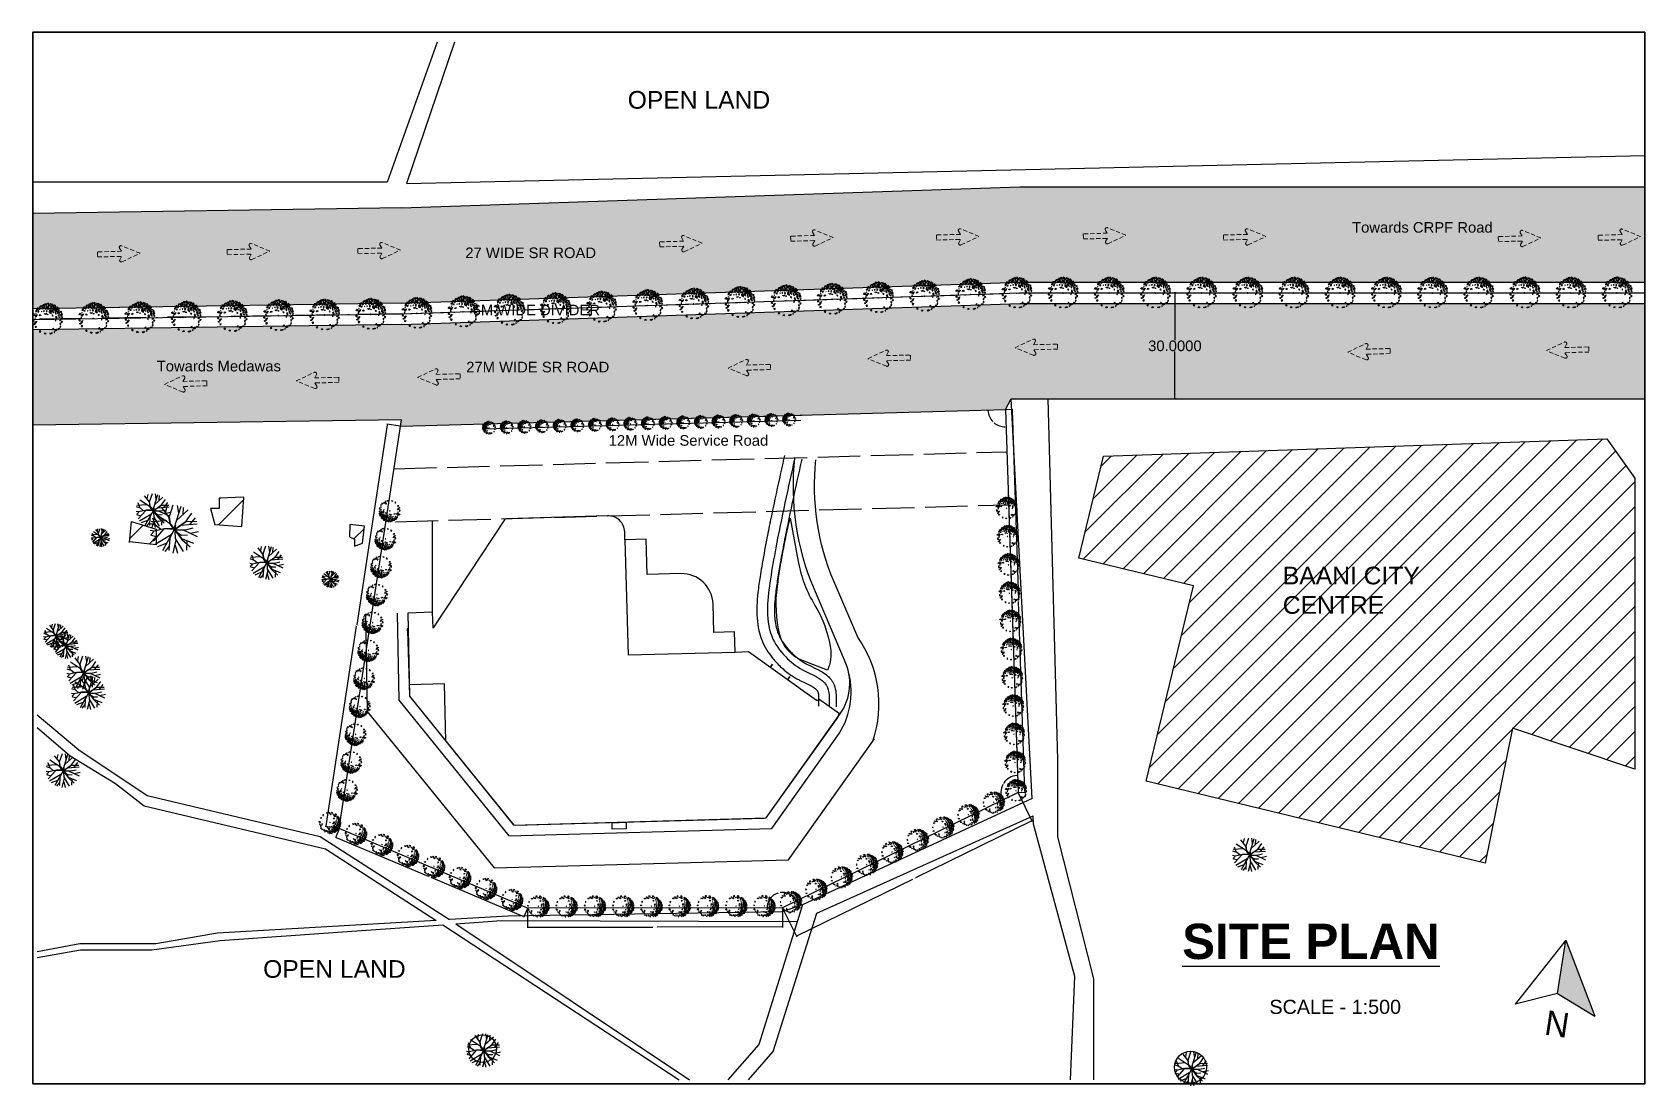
# Model space of a CAD drawing. Header units: inches. Extents: x 625 to 2719, y 1 to 1360.
# Drawn here: x 1249.5 to 1706.1, y 533 to 831.3 of the extents above; entities that cross this region are included whole.
import ezdxf

# ---------------------------------------------------------------- set-up
doc = ezdxf.new("R2010")
doc.units = ezdxf.units.IN
doc.header["$MEASUREMENT"] = 0
for name, pattern in [('ACAD_ISO02W100', [15, 12, -3]), ('ACAD_ISO10W100', [18, 12, -3, 0, -3]), ('HIDDEN2', [0.1875, 0.125, -0.0625])]:
    doc.linetypes.add(name, pattern=pattern)
doc.layers.add('A-WALL', color=113, linetype='Continuous', lineweight=9)
doc.layers.add('Transito', color=50, linetype='HIDDEN2', lineweight=15)
doc.layers.add('CAY', color=94, linetype='Continuous')
doc.layers.add('DIENHOA', color=3, linetype='Continuous')
doc.styles.add('ATT', font='romans.shx')
doc.styles.get("Standard").update_dxf_attribs({"font": 'arial.ttf'})
doc.dimstyles.get("Standard").update_dxf_attribs({"dimtxt": 0.18, "dimasz": 0.18, "dimexe": 0.18, "dimexo": 0.0625, "dimgap": 0.09, "dimtad": 0, "dimtih": 1, "dimtoh": 1, "dimdec": 4, "dimzin": 0, "dimdsep": 46, "dimtxsty": 'Standard', "dimcen": 0.09, "dimadec": 0, "dimazin": 0, "dimtfac": 1, "dimtdec": 4, "dimtofl": 0, "dimtmove": 0, "dimatfit": 3, "dimfxl": 1, "dimtolj": 1, "dimtzin": 0, "dimarcsym": 0})

# ---------------------------------------------------------------- blocks, each defined once
blk = doc.blocks.new('12PPLT01')
at = {"color": 0, "linetype": 'ByBlock'}
for p, q in [((-0.108, 0.256), (-0.25, 0.437)), ((-0.169, 0.355), (-0.146, 0.476)), ((-0.099, 0.261), (-0.019, 0.501)), ((0.003, 0.021), (0.141, 0.476)), ((0.054, 0.186), (0.291, 0.399)), ((0.095, 0.334), (0.069, 0.493)), ((0.184, 0.307), (0.195, 0.451)), ((0.249, 0.169), (0.366, 0.333)), ((-0.369, 0.07), (-0.484, 0.111)), ((-0.183, 0.176), (-0.475, 0.153)), ((-0.376, 0.071), (-0.437, 0.228)), ((-0.211, 0.008), (-0.435, -0.241)), ((-0.204, 0.012), (-0.415, -0.038)), ((-0.058, 0.094), (-0.385, 0.31)), ((-0.277, -0.001), (-0.369, 0.07)), ((-0.033, 0.012), (-0.204, 0.012)), ((-0.004, -0.005), (-0.195, 0.008)), ((-0.079, 0.099), (-0.108, 0.256)), ((-0.074, 0.116), (-0.099, 0.261)), ((0, -0.004), (-0.079, 0.099)), ((-0.066, 0.099), (0.003, 0.021)), ((0.003, 0.012), (-0.058, 0.094)), ((0, -0.004), (0.249, 0.169)), ((0.029, 0.087), (0.012, 0.012)), ((0.012, -0.005), (0.115, 0.074)), ((0.128, 0.074), (0.016, -0.009)), ((0.115, 0.074), (0.252, 0.166)), ((0.128, 0.083), (0.476, 0.111)), ((0.232, -0.009), (0.388, 0.028)), ((0.252, 0.166), (0.468, 0.164)), ((0.332, 0.103), (0.44, 0.237)), ((-0.415, -0.038), (-0.497, -0.025)), ((-0.349, -0.159), (-0.48, -0.122)), ((-0.418, -0.047), (-0.477, -0.104)), ((-0.064, -0.116), (-0.395, -0.314)), ((-0.166, -0.291), (-0.347, -0.362)), ((0, -0.004), (-0.239, -0.441)), ((-0.092, -0.186), (-0.108, -0.435)), ((0, -0.001), (-0.092, -0.186)), ((0.036, -0.225), (-0.031, -0.495)), ((0, -0.004), (0.157, -0.208)), ((0.003, -0.009), (0.232, -0.009)), ((0.012, -0.042), (0.02, -0.191)), ((0.016, -0.009), (0.075, -0.075)), ((0.02, -0.191), (0.185, -0.457)), ((0.02, -0.324), (0.067, -0.491)), ((0.129, -0.118), (0.066, -0.083)), ((0.066, -0.083), (0.153, -0.191)), ((0.075, -0.075), (0.148, -0.12)), ((0.148, -0.12), (0.273, -0.117)), ((0.153, -0.191), (0.399, -0.287)), ((0.157, -0.208), (0.327, -0.364)), ((0.186, -0.012), (0.476, -0.15)), ((0.261, -0.24), (0.251, -0.427)), ((0.334, -0.079), (0.502, -0.043)), ((-0.101, -0.35), (-0.191, -0.459))]:
    blk.add_line(p, q, dxfattribs=at)
at = {"color": 0, "linetype": 'ByBlock', "style": 'ATT'}
for tag, p, flags in [('ITEM', (0, -2.083), 3), ('ROOM_NUMBER', (0, -3.417), 1)]:
    blk.add_attdef(tag, p, '', height=1, dxfattribs=dict(at, flags=flags))
blk = doc.blocks.new('*D27')
at = {"color": 0, "lineweight": -2, "transparency": 16777216}
for start, end in [(107.5412, 177.7193), (28.4608, 98.7181)]:
    blk.add_arc((1461.99, 583.33), 4.38, start, end, dxfattribs=at)
at = {"color": 0, "transparency": 16777216}
for points in [[(1465.87, 585.43), (1465.81, 585.4), (1465.92, 585.25)], [(1457.64, 583.5), (1457.58, 583.5), (1457.61, 583.32)]]:
    blk.add_solid(points, dxfattribs=at)
at = {"layer": 'Defpoints', "color": 0, "transparency": 16777216}
for p in [(1528.67, 616), (1462.94, 587.6), (1389.77, 583.23), (1461.99, 583.33), (1461.99, 583.33)]:
    blk.add_point(p, dxfattribs=at)
at = {"color": 0, "transparency": 16777216, "insert": (1461, 587.59), "char_height": 0.18, "attachment_point": 5}
blk.add_mtext('\\A1;154°', dxfattribs=at)
blk = doc.blocks.new('*D28')
at = {"color": 0, "lineweight": -2, "transparency": 16777216}
for p, q in [((1350.05, 720.12), (1341.41, 663.51)), ((1353.79, 719.74), (1349.9, 720.33)), ((1332.72, 606.54), (1341.36, 663.15)), ((1336.41, 605.79), (1332.51, 606.38))]:
    blk.add_line(p, q, dxfattribs=at)
at = {"color": 0, "transparency": 16777216}
for points in [[(1350.02, 720.13), (1350.08, 720.12), (1350.08, 720.3)], [(1332.69, 606.54), (1332.75, 606.53), (1332.69, 606.36)]]:
    blk.add_solid(points, dxfattribs=at)
at = {"layer": 'Defpoints', "color": 0, "transparency": 16777216}
for p in [(1353.86, 719.73), (1332.69, 606.36), (1336.47, 605.78)]:
    blk.add_point(p, dxfattribs=at)
at = {"color": 0, "transparency": 16777216, "insert": (1341.38, 663.33), "char_height": 0.18, "attachment_point": 5}
blk.add_mtext('\\A1;115.2638M', dxfattribs=at)
blk = doc.blocks.new('*D29')
at = {"color": 0, "lineweight": -2, "transparency": 16777216}
for p, q in [((1336.45, 605.72), (1335.38, 603.2)), ((1335.61, 603.3), (1361.67, 592.28)), ((1388.58, 580.89), (1362.53, 591.91)), ((1389.74, 583.17), (1388.68, 580.65))]:
    blk.add_line(p, q, dxfattribs=at)
at = {"color": 0, "transparency": 16777216}
for points in [[(1335.63, 603.33), (1335.6, 603.27), (1335.45, 603.37)], [(1388.59, 580.92), (1388.57, 580.86), (1388.75, 580.82)]]:
    blk.add_solid(points, dxfattribs=at)
at = {"layer": 'Defpoints', "color": 0, "transparency": 16777216}
for p in [(1336.47, 605.78), (1388.75, 580.82), (1389.77, 583.23)]:
    blk.add_point(p, dxfattribs=at)
at = {"color": 0, "transparency": 16777216, "insert": (1362.1, 592.09), "char_height": 0.18, "attachment_point": 5}
blk.add_mtext('\\A1;57.8719M', dxfattribs=at)
blk = doc.blocks.new('*D30')
at = {"color": 0, "lineweight": -2, "transparency": 16777216}
for p, q in [((1389.77, 583.17), (1389.78, 577.66)), ((1461.99, 583.26), (1462, 577.75)), ((1389.96, 577.84), (1425.25, 577.88)), ((1461.82, 577.93), (1426.52, 577.89))]:
    blk.add_line(p, q, dxfattribs=at)
at = {"color": 0, "transparency": 16777216}
for points in [[(1389.96, 577.87), (1389.96, 577.81), (1389.78, 577.84)], [(1461.82, 577.96), (1461.82, 577.9), (1462, 577.93)]]:
    blk.add_solid(points, dxfattribs=at)
at = {"layer": 'Defpoints', "color": 0, "transparency": 16777216}
for p in [(1389.77, 583.23), (1461.99, 583.33), (1462, 577.93)]:
    blk.add_point(p, dxfattribs=at)
at = {"color": 0, "transparency": 16777216, "insert": (1425.89, 577.88), "char_height": 0.18, "attachment_point": 5}
blk.add_mtext('\\A1;72.2219M', dxfattribs=at)
blk = doc.blocks.new('*D31')
at = {"color": 0, "lineweight": -2, "transparency": 16777216}
for p, q in [((1528.7, 615.95), (1532.68, 607.84)), ((1532.43, 607.92), (1499.62, 591.84)), ((1466.07, 575.4), (1498.88, 591.48)), ((1462.02, 583.27), (1465.99, 575.16))]:
    blk.add_line(p, q, dxfattribs=at)
at = {"color": 0, "transparency": 16777216}
for points in [[(1532.42, 607.95), (1532.45, 607.89), (1532.6, 608)], [(1466.06, 575.43), (1466.09, 575.38), (1465.91, 575.32)]]:
    blk.add_solid(points, dxfattribs=at)
at = {"layer": 'Defpoints', "color": 0, "transparency": 16777216}
for p in [(1528.67, 616), (1532.6, 608), (1461.99, 583.33)]:
    blk.add_point(p, dxfattribs=at)
at = {"color": 0, "transparency": 16777216, "insert": (1499.25, 591.66), "char_height": 0.18, "attachment_point": 5}
blk.add_mtext('\\A1;74.2606M', dxfattribs=at)
blk = doc.blocks.new('*D32')
at = {"color": 0, "lineweight": -2, "transparency": 16777216}
for p, q in [((1525.14, 724.49), (1527.17, 724.56)), ((1527, 724.38), (1528.79, 670.49)), ((1530.58, 616.25), (1528.8, 670.13)), ((1528.74, 616.01), (1530.77, 616.07))]:
    blk.add_line(p, q, dxfattribs=at)
at = {"color": 0, "transparency": 16777216}
for points in [[(1527.03, 724.38), (1526.97, 724.37), (1526.99, 724.56)], [(1530.61, 616.25), (1530.55, 616.25), (1530.59, 616.07)]]:
    blk.add_solid(points, dxfattribs=at)
at = {"layer": 'Defpoints', "color": 0, "transparency": 16777216}
for p in [(1525.08, 724.49), (1528.67, 616), (1530.59, 616.07)]:
    blk.add_point(p, dxfattribs=at)
at = {"color": 0, "transparency": 16777216, "insert": (1528.79, 670.31), "char_height": 0.18, "attachment_point": 5}
blk.add_mtext('\\A1;108.5481M', dxfattribs=at)
blk = doc.blocks.new('*D34')
at = {"color": 0, "lineweight": -2, "transparency": 16777216}
for start, end in [(183.6776, 223.7557), (229.9138, 269.8157)]:
    blk.add_arc((1525.08, 724.49), 4.95, start, end, dxfattribs=at)
at = {"color": 0, "transparency": 16777216}
for points in [[(1520.11, 724.17), (1520.17, 724.18), (1520.13, 724.35)], [(1525.06, 719.57), (1525.06, 719.51), (1525.24, 719.54)]]:
    blk.add_solid(points, dxfattribs=at)
at = {"layer": 'Defpoints', "color": 0, "transparency": 16777216}
for p in [(1520.87, 721.89), (1525.08, 724.49), (1525.08, 724.49), (1353.86, 719.73), (1528.67, 616)]:
    blk.add_point(p, dxfattribs=at)
at = {"color": 0, "transparency": 16777216, "insert": (1521.69, 720.89), "char_height": 0.18, "attachment_point": 5}
blk.add_mtext('\\A1;90°', dxfattribs=at)
blk = doc.blocks.new('N')
at = {"linetype": 'ACAD_ISO02W100', "lineweight": 100}
h = blk.add_hatch(color=256, dxfattribs=at)
h.dxf.hatch_style = 1
h.paths.add_polyline_path([(-17.34, -422.02), (-19.63, -437.04), (-9.05, -443.52)])
for p, q in [((-17.34, -422.02), (-31.66, -440.07)), ((-19.63, -437.04), (-17.34, -422.02)), ((-17.34, -422.02), (-9.05, -443.52)), ((-19.63, -437.04), (-31.66, -440.07)), ((-19.63, -437.04), (-9.05, -443.52))]:
    blk.add_line(p, q)
at = {"insert": (-22.59, -441.75), "char_height": 7, "attachment_point": 1, "rotation": 351.3249}
blk.add_mtext_dynamic_manual_height_columns('{\\fBroadway|b0|i0|c0|p82;N}', width=292.3234, gutter_width=1, heights=[0], dxfattribs=at)
blk = doc.blocks.new('*D35')
at = {"color": 0, "lineweight": -2, "transparency": 16777216}
for start, end in [(151.4502, 203.985), (94.0195, 146.4898)]:
    blk.add_arc((1528.67, 616), 4.86, start, end, dxfattribs=at)
at = {"color": 0, "transparency": 16777216}
for points in [[(1528.33, 620.89), (1528.34, 620.83), (1528.51, 620.86)], [(1524.26, 614.04), (1524.2, 614.01), (1524.31, 613.86)]]:
    blk.add_solid(points, dxfattribs=at)
at = {"layer": 'Defpoints', "color": 0, "transparency": 16777216}
for p in [(1525.86, 700.84), (1525.55, 619.73), (1528.67, 616), (1528.67, 616), (1461.99, 583.33)]:
    blk.add_point(p, dxfattribs=at)
at = {"color": 0, "transparency": 16777216, "insert": (1524.51, 618.51), "char_height": 0.18, "attachment_point": 5}
blk.add_mtext('\\A1;114°', dxfattribs=at)
blk = doc.blocks.new('*D36')
at = {"color": 0, "lineweight": -2, "transparency": 16777216}
for p, q in [((1573.46, 757.48), (1572.9, 757.48)), ((1573.08, 757.3), (1573.08, 744.11)), ((1573.08, 727.66), (1573.08, 740.86)), ((1573.46, 727.48), (1572.9, 727.48))]:
    blk.add_line(p, q, dxfattribs=at)
at = {"color": 0, "transparency": 16777216}
for points in [[(1573.05, 757.3), (1573.11, 757.3), (1573.08, 757.48)], [(1573.05, 727.66), (1573.11, 727.66), (1573.08, 727.48)]]:
    blk.add_solid(points, dxfattribs=at)
at = {"layer": 'Defpoints', "color": 0, "transparency": 16777216}
for p in [(1573.52, 757.48), (1573.08, 727.48), (1573.52, 727.48)]:
    blk.add_point(p, dxfattribs=at)
at = {"color": 0, "transparency": 16777216, "insert": (1573.08, 742.48), "char_height": 3, "attachment_point": 5}
blk.add_mtext('\\A1;30.0000', dxfattribs=at)
blk = doc.blocks.new('SD CD')
for p in [(2031.39, 640.05), (2061.72, 607.35)]:
    blk.add_line(p, (2031.39, 607.35))
blk.add_lwpolyline([(1969.38, 621.06), (1969.38, 616.62), (1969.04, 616.62), (1969.04, 616.02), (1969.14, 616.02), (1969.14, 600.96), (1969.14, 597.48), (1969.14, 597.48), (1997.45, 560.46), (1997.7, 560.22), (1998.05, 560.17), (2068.6, 560.22), (2069.2, 560.24), (2090.22, 588.13), (2090.58, 588.61), (2090.41, 588.74), (2090.71, 589.14), (2084.99, 593.44), (2084.63, 592.97), (2084.37, 593.16), (2084.34, 593.12), (2065.46, 607.35), (2061.72, 607.35), (2061.72, 613.17), (2055.82, 613.17), (2055.82, 621.21, 0.414214), (2046.98, 630.05), (2037.37, 630.05), (2037.37, 640.05), (2031.39, 640.05), (2031.39, 642.32, 0.416803), (2026.69, 646.99), (1998, 646.99), (1997.66, 646.89), (1997.48, 646.64), (1997.42, 646.64), (1976.43, 616.69), (1976.38, 616.61), (1976.38, 621.07), (1969.38, 621.06)], format="xyb")
blk.add_lwpolyline([(1979.14, 584.5), (1979.14, 600.71), (1969.24, 600.71)])
blk.add_lwpolyline([(2025.52, 560.1), (2029.48, 560.1), (2029.48, 558.22), (2025.52, 558.22)], close=True)
at = {"layer": 'A-WALL', "lineweight": 35}
for p, q in [((2071.46, 602.83), (2072.15, 603.75)), ((2076.29, 599.19), (2076.99, 600.11))]:
    blk.add_line(p, q, dxfattribs=at)
blk = doc.blocks.new('flecha')
blk.add_hatch(color=0).paths.add_polyline_path([(-0.237, -0.536, 0.664581), (-0.172, -0.6), (-0.075, -0.544), (-0.075, -1.25), (0.075, -1.25), (0.075, -0.544), (0.172, -0.6, 0.664581), (0.237, -0.536), (0, 0)])
at = {"color": 0}
blk.add_lwpolyline([(-0.075, -0.544), (-0.172, -0.6, -0.664581), (-0.237, -0.536), (0, 0), (0.237, -0.536, -0.664581), (0.172, -0.6), (0.075, -0.544), (0.075, -1.25), (-0.075, -1.25)], format="xyb", close=True, dxfattribs=at)
blk = doc.blocks.new('Cay01-mb')
at = {"layer": 'DIENHOA'}
for p, q in [((57, 1540), (29, 1436)), ((189, 1426), (57, 1540)), ((-1395, 21), (-1421, -120)), ((-1328, -12), (-1395, 21)), ((-1379, 453), (-1328, 507)), ((-1362, 377), (-1379, 453)), ((-1244, 388), (-1362, 377)), ((-1328, 507), (-1269, 539)), ((-1269, 539), (-1185, 453)), ((-1185, 453), (-1244, 388)), ((-1134, 140), (-1227, 151)), ((-1227, 151), (-1185, 107)), ((-1185, 107), (-1134, 140)), ((-1008, 410), (-1143, 259)), ((-1143, 259), (-1126, 377)), ((-1045, 902), (-1128, 819)), ((-1128, 819), (-994, 815)), ((-1126, 377), (-974, 485)), ((-1075, 637), (-1117, 604)), ((-1117, 604), (-1084, 594)), ((-1084, 594), (-1075, 637)), ((-1022, 986), (-1045, 902)), ((-932, 908), (-1022, 986)), ((-974, 485), (-1008, 410)), ((-1002, 883), (-932, 908)), ((-994, 815), (-1002, 883)), ((-789, 1112), (-964, 1099)), ((-964, 1099), (-910, 1006)), ((-822, 831), (-932, 723)), ((-932, 723), (-805, 745)), ((-910, 1006), (-846, 1025)), ((-846, 1025), (-789, 1112)), ((-805, 745), (-822, 831)), ((-739, 1025), (-804, 959)), ((-804, 959), (-693, 979)), ((-763, 345), (-721, 464)), ((-704, 377), (-763, 345)), ((-706, 1088), (-739, 1025)), ((-705, 1242), (-724, 1177)), ((-724, 1177), (-663, 1176)), ((-721, 464), (-637, 421)), ((-640, 1093), (-706, 1088)), ((-649, 1221), (-705, 1242)), ((-662, 345), (-704, 377)), ((-693, 979), (-640, 1093)), ((-663, 1176), (-649, 1221)), ((-637, 421), (-662, 345)), ((-645, 1301), (-522, 1333)), ((-578, 1246), (-645, 1301)), ((-567, 1211), (-578, 1246)), ((-544, 756), (-569, 788)), ((-569, 788), (-569, 734)), ((-569, 734), (-544, 756)), ((-522, 1226), (-567, 1211)), ((-430, 1181), (-547, 1048)), ((-547, 1048), (-468, 1005)), ((-522, 1333), (-522, 1226)), ((-468, 1005), (-347, 1050)), ((-449, 1284), (-386, 1423)), ((-369, 1287), (-449, 1284)), ((-427, 1107), (-430, 1181)), ((-375, 1114), (-427, 1107)), ((-386, 1423), (-298, 1419)), ((-366, 1367), (-386, 1316)), ((-386, 1316), (-369, 1287)), ((-347, 1050), (-375, 1114)), ((-308, 842), (-367, 788)), ((-367, 788), (-342, 766)), ((-322, 1335), (-366, 1367)), ((-342, 766), (-283, 788)), ((-319, 1261), (-334, 1169)), ((-334, 1169), (-274, 1168)), ((-298, 1419), (-322, 1335)), ((-231, 1257), (-319, 1261)), ((-283, 788), (-308, 842)), ((-283, 572), (-199, 539)), ((-283, 529), (-283, 572)), ((-199, 475), (-283, 529)), ((-274, 1168), (-231, 1257)), ((-140, 1458), (-258, 1458)), ((-258, 1458), (-165, 1361)), ((-182, 1091), (-232, 1004)), ((-232, 1004), (-140, 972)), ((-199, 539), (-106, 594)), ((-140, 539), (-199, 475)), ((-97, 1004), (-182, 1091)), ((-165, 1361), (-123, 1415)), ((-64, 1501), (-140, 1458)), ((-140, 972), (-97, 1004)), ((-106, 594), (-140, 539)), ((-123, 1415), (-55, 1382)), ((-47, 853), (-123, 788)), ((-123, 788), (-81, 702)), ((-64, 1307), (-114, 1242)), ((-114, 1242), (-81, 1155)), ((-81, 1155), (-47, 1199)), ((-81, 702), (-22, 777)), ((-55, 1382), (-64, 1501)), ((-47, 1199), (-64, 1307)), ((-13, 42), (-55, 21)), ((-55, 21), (-30, -1)), ((-22, 777), (-47, 853)), ((63, 1209), (-30, 1123)), ((-30, 1123), (-13, 1037)), ((-30, -1), (4, 10)), ((-13, 1037), (88, 950)), ((-13, 485), (21, 496)), ((-13, 431), (-13, 485)), ((46, 453), (-13, 431)), ((4, 10), (-13, 42)), ((21, 496), (46, 453)), ((29, 1436), (88, 1404)), ((139, 1145), (63, 1209)), ((164, 1328), (71, 1328)), ((71, 1328), (164, 1263)), ((71, 1047), (139, 1145)), ((172, 993), (71, 1047)), ((88, 1404), (189, 1426)), ((88, 950), (172, 993)), ((231, 1350), (164, 1328)), ((164, 1263), (282, 1307)), ((172, 788), (164, 658)), ((164, 658), (341, 550)), ((316, 756), (172, 788)), ((282, 1307), (231, 1350)), ((240, 648), (316, 756)), ((383, 572), (240, 648)), ((282, 1004), (248, 928)), ((248, 928), (273, 864)), ((273, 864), (282, 928)), ((341, 1458), (282, 1426)), ((282, 1426), (324, 1382)), ((282, 928), (282, 1004)), ((493, 1220), (316, 1209)), ((316, 1209), (341, 1123)), ((324, 1382), (366, 1404)), ((366, 1404), (341, 1458)), ((341, 1123), (459, 1069)), ((341, 550), (383, 572)), ((434, 766), (366, 723)), ((366, 723), (459, 691)), ((493, 810), (408, 907)), ((408, 907), (434, 766)), ((417, 1339), (434, 1371)), ((459, 1317), (417, 1339)), ((425, 1458), (535, 1393)), ((434, 1371), (425, 1458)), ((476, 410), (434, 345)), ((434, 345), (493, 291)), ((442, 1166), (493, 1220)), ((484, 1134), (442, 1166)), ((535, 1393), (459, 1317)), ((459, 1069), (484, 1134)), ((459, 691), (493, 810)), ((501, 356), (476, 410)), ((493, 291), (543, 313)), ((543, 313), (501, 356)), ((552, 723), (518, 648)), ((518, 648), (568, 626)), ((552, 1307), (695, 1361)), ((611, 1253), (552, 1307)), ((627, 1199), (552, 1145)), ((552, 1145), (594, 1101)), ((552, 950), (644, 831)), ((611, 777), (552, 950)), ((611, 669), (552, 723)), ((568, 626), (611, 669)), ((594, 1101), (686, 1134)), ((619, 1285), (611, 1253)), ((644, 831), (611, 777)), ((670, 1307), (619, 1285)), ((686, 1134), (627, 1199)), ((653, 972), (821, 1015)), ((745, 896), (653, 972)), ((678, 1253), (670, 1307)), ((754, 1296), (678, 1253)), ((695, 1361), (754, 1296)), ((762, 1188), (728, 1112)), ((728, 1112), (821, 1166)), ((754, 874), (728, 799)), ((728, 799), (931, 810)), ((762, 712), (728, 594)), ((728, 594), (779, 453)), ((846, 907), (745, 896)), ((846, 885), (754, 874)), ((855, 259), (754, 194)), ((754, 194), (813, 129)), ((804, 1231), (762, 1188)), ((762, 572), (762, 712)), ((821, 529), (762, 572)), ((779, 453), (821, 529)), ((821, 1166), (804, 1231)), ((813, 129), (821, 10)), ((821, 1015), (872, 1112)), ((821, 10), (905, 96)), ((872, 1112), (846, 907)), ((931, 810), (846, 885)), ((905, 96), (855, 259)), ((1040, 615), (905, 712)), ((905, 712), (922, 572)), ((939, 1134), (914, 1091)), ((914, 1091), (948, 1058)), ((956, 983), (914, 918)), ((914, 918), (973, 874)), ((922, 572), (998, 561)), ((1032, 1069), (939, 1134)), ((948, 1058), (1032, 1069)), ((973, 907), (956, 983)), ((1057, 874), (973, 907)), ((973, 874), (1057, 874)), ((998, 561), (1040, 615)), ((1040, 1037), (1032, 1004)), ((1032, 1004), (1091, 961)), ((1049, 313), (1032, 442)), ((1032, 442), (1116, 313)), ((1158, 972), (1040, 1037)), ((1057, 226), (1049, 313)), ((1116, 313), (1057, 226)), ((1082, 766), (1116, 799)), ((1091, 723), (1082, 766)), ((1133, 572), (1082, 550)), ((1082, 550), (1091, 507)), ((1091, 961), (1158, 972)), ((1141, 680), (1091, 723)), ((1091, 507), (1158, 496)), ((1108, 140), (1116, 205)), ((1175, 129), (1108, 140)), ((1116, 799), (1184, 756)), ((1116, 205), (1184, 172)), ((1184, 539), (1133, 572)), ((1184, 756), (1141, 680)), ((1158, 496), (1184, 539)), ((1184, 172), (1175, 129)), ((1209, -87), (1259, 21)), ((1268, 691), (1234, 648)), ((1234, 648), (1285, 604)), ((1243, 421), (1234, 334)), ((1234, 334), (1293, 291)), ((1327, 345), (1243, 421)), ((1259, 21), (1268, -109)), ((1369, 658), (1268, 691)), ((1285, 604), (1369, 658)), ((1293, 291), (1327, 345)), ((1386, 464), (1302, 529)), ((1302, 529), (1327, 431)), ((1327, 431), (1428, 345)), ((1386, 215), (1327, 161)), ((1327, 161), (1377, 96)), ((1377, 96), (1420, 129)), ((1428, 345), (1386, 464)), ((1420, 129), (1386, 215)), ((-1421, -120), (-1395, -152)), ((-1395, -152), (-1277, -152)), ((-1362, -98), (-1328, -12)), ((-1294, -120), (-1362, -98)), ((-1328, -487), (-1336, -411)), ((-1336, -411), (-1286, -422)), ((-1277, -498), (-1328, -487)), ((-1277, -152), (-1294, -120)), ((-1286, -422), (-1277, -498)), ((-1202, -422), (-1176, -238)), ((-1117, -271), (-1202, -422)), ((-1185, -671), (-1126, -584)), ((-1151, -790), (-1185, -671)), ((-1176, -238), (-1041, -163)), ((-1126, -703), (-1151, -790)), ((-1126, -584), (-1100, -660)), ((-1100, -660), (-1126, -703)), ((-1041, -163), (-1117, -271)), ((-713, -1092), (-822, -1114)), ((-822, -1114), (-763, -1189)), ((-763, -1189), (-671, -1168)), ((-671, -1168), (-713, -1092)), ((-283, -1395), (-350, -1297)), ((-350, -1297), (-258, -1297)), ((-199, -1319), (-283, -1395)), ((-258, -1297), (-199, -1319)), ((164, -1362), (214, -1330)), ((248, -1416), (164, -1362)), ((214, -1330), (231, -1341)), ((231, -1341), (316, -1341)), ((366, -1362), (248, -1416)), ((316, -1341), (316, -1297)), ((316, -1297), (400, -1308)), ((400, -1308), (366, -1362)), ((526, -865), (434, -952)), ((434, -952), (467, -1006)), ((467, -1006), (543, -962)), ((543, -962), (526, -865)), ((577, -1211), (577, -1276)), ((644, -1254), (577, -1211)), ((577, -1276), (644, -1254)), ((627, -995), (611, -1027)), ((611, -1027), (712, -1124)), ((712, -1049), (627, -995)), ((821, -1016), (712, -1049)), ((712, -1124), (880, -1070)), ((771, -87), (728, -130)), ((728, -130), (762, -163)), ((762, -163), (771, -87)), ((880, -1070), (821, -1016)), ((1150, -941), (973, -919)), ((973, -919), (990, -984)), ((990, -984), (1150, -941)), ((1116, -174), (1209, -87)), ((1268, -109), (1116, -174)), ((1200, -390), (1150, -444)), ((1150, -444), (1175, -552)), ((1226, -671), (1150, -714)), ((1150, -714), (1158, -822)), ((1158, -822), (1200, -757)), ((1175, -552), (1234, -487)), ((1234, -487), (1200, -390)), ((1200, -757), (1226, -671)), ((1352, -271), (1285, -238)), ((1285, -238), (1302, -325)), ((1302, -325), (1369, -325)), ((1411, -260), (1352, -271)), ((1369, -325), (1411, -260))]:
    blk.add_line(p, q, dxfattribs=at)
blk = doc.blocks.new('*U41')
at = {"layer": 'CAY', "xscale": 0.002978545028268138, "yscale": 0.002978545028268138, "zscale": 0.002978545028268138, "rotation": 0.6705103476138701}
blk.add_blockref('Cay01-mb', (4.28, -0.05), dxfattribs=at)
blk = doc.blocks.new('*U42')
at = {"color": 0, "linetype": 'ByBlock', "lineweight": -2, "transparency": 16777216}
for p, rotation in [((1406.47, 753.34), 1.937199125862201), ((1419.54, 753.78), 1.937199125862201), ((1432.6, 754.22), 1.937199125862201), ((1445.67, 754.66), 1.937199125862201), ((1458.74, 755.1), 1.937199125862201), ((1471.81, 755.55), 1.937199125862201), ((1484.87, 755.99), 1.937199125862201), ((1497.94, 756.43), 1.937199125862201), ((1511.01, 756.87), 1.937199125862201), ((1524.08, 757.31), 1.937199125862201), ((1537.15, 757.48), 0.0005547183611387174), ((1550.22, 757.48), 0.0005547183611387174), ((1563.3, 757.48), 0.0005547183611387174), ((1576.38, 757.48), 0.0005547183611387174), ((1589.45, 757.48), 0.0005547183611387174), ((1602.53, 757.48), 0.0005547183611387174), ((1615.6, 757.48), 0.0005547183611387174), ((1628.68, 757.48), 0.0005547183611387174), ((1641.75, 757.48), 0.0005547183611387174), ((1654.83, 757.48), 0.0005547183611387174), ((1667.9, 757.48), 0.0005547183611387174), ((1680.98, 757.48), 0.0005547183611387174), ((1694.05, 757.48), 0.0005547183611387174), ((1249.61, 750), 0.8572384868949045), ((1262.68, 750.2), 0.8572384868949045), ((1275.75, 750.39), 0.8572384868949045), ((1288.83, 750.59), 0.8572384868949045), ((1301.9, 750.78), 0.8572384868949045), ((1314.98, 750.98), 0.8572384868949045), ((1328.05, 751.17), 0.8572384868949045), ((1341.12, 751.37), 0.8572384868949045), ((1354.2, 751.57), 1.937199125862201), ((1367.26, 752.01), 1.937199125862201), ((1380.33, 752.45), 1.937199125862201), ((1393.4, 752.89), 1.937199125862201)]:
    blk.add_blockref('*U41', p, dxfattribs=dict(at, rotation=rotation))
blk = doc.blocks.new('*U45')
at = {"layer": 'CAY', "xscale": 0.001250988911872618, "yscale": 0.001250988911872618, "zscale": 0.001250988911872618, "rotation": 83.16401285125782}
blk.add_blockref('Cay01-mb', (1.42, 0.24), dxfattribs=at)
blk = doc.blocks.new('*U46')
at = {"color": 0, "linetype": 'ByBlock', "lineweight": -2, "transparency": 16777216, "rotation": 1.569682326925454}
for p in [(1382.5, 719.14), (1387.5, 719.27), (1392.49, 719.41), (1397.49, 719.55), (1402.49, 719.68), (1407.49, 719.82), (1412.49, 719.96), (1417.49, 720.1), (1422.48, 720.23), (1427.48, 720.37), (1432.48, 720.51), (1437.48, 720.64), (1442.48, 720.78), (1447.47, 720.92), (1452.47, 721.05), (1457.47, 721.19), (1462.47, 721.33), (1377.5, 719)]:
    blk.add_blockref('*U45', p, dxfattribs=at)
blk = doc.blocks.new('*U48')
at = {"layer": 'CAY', "xscale": 0.002084981519787696, "yscale": 0.002084981519787696, "zscale": 0.002084981519787696, "rotation": 96.87081809603623}
blk.add_blockref('Cay01-mb', (4.36, -0.52), dxfattribs=at)
blk = doc.blocks.new('*U49')
at = {"color": 0, "linetype": 'ByBlock', "lineweight": -2, "transparency": 16777216}
for p, rotation in [((1349.56, 691.55), 81.32489089398983), ((1525.86, 700.84), 271.8991205500738), ((1348.35, 683.64), 81.32489089398983), ((1526.13, 692.84), 271.8991205500738), ((1347.14, 675.73), 81.32489089398983), ((1526.39, 684.85), 271.8991205500738), ((1345.94, 667.83), 81.32489089398983), ((1526.66, 676.85), 271.8991205500738), ((1344.73, 659.92), 81.32489089398983), ((1526.92, 668.86), 271.8991205500738), ((1343.52, 652.01), 81.32489089398983), ((1527.19, 660.86), 271.8991205500738), ((1342.32, 644.1), 81.32489089398983), ((1527.45, 652.87), 271.8991205500738), ((1341.11, 636.19), 81.32489089398983), ((1527.72, 644.87), 271.8991205500738), ((1339.9, 628.28), 81.32489089398983), ((1527.98, 636.87), 271.8991205500738), ((1338.7, 620.38), 81.32489089398983), ((1528.25, 628.88), 271.8991205500738), ((1337.49, 612.47), 81.32489089398983), ((1525.88, 614.63), 206.1054209909859), ((1528.51, 620.88), 271.8991205500738), ((1518.69, 611.11), 206.1054209909859), ((1337.61, 605.3), 157.06830135744), ((1344.98, 602.18), 157.06830135744), ((1511.51, 607.59), 206.1054209909859), ((1352.34, 599.07), 157.06830135744), ((1497.14, 600.55), 206.1054209909859), ((1504.32, 604.07), 206.1054209909859), ((1359.71, 595.95), 157.06830135744), ((1367.08, 592.83), 157.06830135744), ((1489.96, 597.03), 206.1054209909859), ((1374.45, 589.71), 157.06830135744), ((1482.77, 593.51), 206.1054209909859), ((1381.82, 586.6), 157.06830135744), ((1389.18, 583.48), 157.06830135744), ((1468.4, 586.47), 206.1054209909859), ((1475.59, 589.99), 206.1054209909859), ((1397.13, 583.24), 180.0747238234057), ((1405.13, 583.25), 180.0747238234057), ((1413.13, 583.26), 180.0747238234057), ((1421.13, 583.27), 180.0747238234057), ((1429.13, 583.28), 180.0747238234057), ((1437.13, 583.29), 180.0747238234057), ((1445.13, 583.3), 180.0747238234057), ((1453.13, 583.32), 180.0747238234057), ((1461.13, 583.33), 180.0747238234057)]:
    blk.add_blockref('*U48', p, dxfattribs=dict(at, rotation=rotation))

msp = doc.modelspace()

# ---------------------------------------------------------------- hatches: boundary and pattern name
at = {"true_color": 0x939598, "transparency": 33554549}
h = msp.add_hatch(color=252, dxfattribs=at)
h.dxf.hatch_style = 1
h.paths.add_polyline_path([(1529.1323, 760.48407), (1706.12435, 760.48407), (1706.12435, 787.48407), (1529.1323, 787.48407), (1354.1357, 781.56509), (1249.66918, 780.00145), (1249.66918, 753.00145), (1354.1357, 754.56509)])
h.paths.add_polyline_path([(1622.39772, 772.85638), (1663.72446, 772.85638), (1663.72446, 779.0385), (1622.39772, 779.0385)], flags=24)
h.paths.add_polyline_path([(1371.2776, 765.65142), (1409.80489, 765.65142), (1409.80489, 771.83355), (1371.2776, 771.83355)], flags=24)
h = msp.add_hatch(color=252, dxfattribs=at)
h.dxf.hatch_style = 1
h.paths.add_polyline_path([(1354.1357, 748.56509), (1249.66918, 747.00145), (1249.66918, 720.00145), (1354.1357, 721.56509), (1353.85517, 719.72646), (1525.07762, 724.49166), (1526.70192, 727.48407), (1706.12435, 727.48407), (1706.12435, 754.48407), (1529.1323, 754.48407)])
h.paths.add_polyline_path([(1564.77093, 739.37254), (1581.42031, 739.37254), (1581.42031, 745.55467), (1564.77093, 745.55467)], flags=24)
h.paths.add_polyline_path([(1283.92571, 733.62271), (1320.59692, 733.62271), (1320.59692, 739.80484), (1283.92571, 739.80484)], flags=24)
h.paths.add_polyline_path([(1371.53944, 733.29279), (1413.55786, 733.29279), (1413.55786, 739.47492), (1371.53944, 739.47492)], flags=24)
h = msp.add_hatch()
h.set_pattern_fill('ANSI31', color=256, scale=40)
h.set_pattern_definition([(45, (1305.69, 1070.044), (-3.535534, 3.535534), [])])
h.paths.add_polyline_path([(1703.32195, 704.98862), (1695.38438, 716.12868), (1552.82958, 711.28543), (1545.83614, 682.40617), (1578.33845, 674.53537), (1564.95255, 619.25854), (1660.95813, 596.0097), (1668.71616, 634.27341), (1703.32195, 622.64899)])
h.paths.add_polyline_path([(1309.48211, 699.63221), (1302.50752, 699.37376), (1302.50752, 696.43057), (1300.03892, 696.43057), (1301.2334, 691.89646), (1308.8781, 691.33963)])
h.paths.add_polyline_path([(1284.66194, 690.54065), (1277.67601, 692.73754), (1277.04899, 686.97527), (1284.23237, 686.19362), (1284.66194, 686.45042)])
h.paths.add_polyline_path([(1343.63847, 691.40667), (1339.4976, 691.8903), (1339.37406, 688.43286), (1340.82236, 687.7095), (1340.82236, 685.78054), (1343.07525, 686.58428)])
h.paths.add_polyline_path([(1601.87673, 663.71588), (1643.18983, 663.71588), (1643.18983, 682.43803), (1601.87673, 682.43803)], flags=24)

# ---------------------------------------------------------------- linework, layer by layer
for p, q in [((1364.21709, 828.48725), (1349.99339, 788.87082)), ((1369.08199, 828.48725), (1355.53394, 788.4791)), ((1355.53394, 788.4791), (1706.12435, 796.35888)), ((1349.99339, 788.87082), (1249.66918, 788.87082)), ((1354.1357, 781.56509), (1529.1323, 787.48407)), ((1529.1323, 787.48407), (1706.12435, 787.48407)), ((1354.1357, 781.56509), (1249.66918, 780.00145)), ((1354.1357, 754.56509), (1529.1323, 760.48407)), ((1529.1323, 760.48407), (1706.12435, 760.48407)), ((1354.1357, 754.56509), (1249.66918, 753.00145)), ((1354.1357, 748.56509), (1529.1323, 754.48407)), ((1529.1323, 754.48407), (1706.12435, 754.48407)), ((1354.1357, 748.56509), (1249.66918, 747.00145)), ((1525.07762, 724.49166), (1526.70192, 727.48407)), ((1526.70192, 727.48407), (1706.12435, 727.48407)), ((1532.69095, 614.2847), (1526.70192, 727.48407)), ((1537.12152, 727.48407), (1539.87871, 625.22867)), ((1309.48211, 699.63221), (1302.50752, 699.37376)), ((1302.50752, 699.37376), (1302.50752, 696.43057)), ((1308.8781, 691.33963), (1309.48211, 699.63221)), ((1302.50752, 696.43057), (1300.03892, 696.43057)), ((1300.03892, 696.43057), (1301.2334, 691.89646)), ((1277.02916, 686.79302), (1277.67601, 692.73754)), ((1277.67601, 692.73754), (1284.66194, 690.54065)), ((1284.66194, 690.54065), (1284.66194, 686.14688)), ((1301.2334, 691.89646), (1308.8781, 691.33963)), ((1339.4976, 691.8903), (1339.37406, 688.43286)), ((1343.63847, 691.40667), (1339.4976, 691.8903)), ((1343.07525, 686.58428), (1343.63847, 691.40667)), ((1362.89611, 667.03987), (1362.89611, 692.96762)), ((1284.66194, 686.14688), (1277.04899, 686.97527)), ((1339.37406, 688.43286), (1340.82236, 687.7095)), ((1340.82236, 687.7095), (1340.82236, 685.78054)), ((1340.82236, 685.78054), (1343.07525, 686.58428)), ((1250.88505, 637.97724), (1262.7684, 628.13122)), ((1250.88505, 634.43652), (1260.24714, 626.42423)), ((1260.24714, 626.42423), (1273.08885, 618.60775)), ((1262.7684, 628.13122), (1282.05946, 615.14285)), ((1539.87871, 625.22867), (1539.87871, 603.45261)), ((1273.08885, 618.60775), (1281.2103, 612.2306)), ((1281.2103, 612.2306), (1332.57344, 600.08018)), ((1282.05946, 615.14285), (1331.03758, 603.5451)), ((1532.69095, 614.2847), (1467.60249, 584.17892)), ((1471.70213, 581.82362), (1532.95008, 609.38685)), ((1533.07513, 607.02334), (1532.95008, 609.38685)), ((1331.03758, 603.5451), (1367.63574, 580.02871)), ((1544.78419, 563.88384), (1533.07513, 607.02334)), ((1539.87871, 603.45261), (1550.00582, 563.28453)), ((1332.57344, 600.08018), (1363.87202, 579.80846)), ((1384.31572, 581.00479), (1367.63574, 580.02871)), ((1461.82644, 582.20915), (1384.31572, 581.00479)), ((1467.60249, 584.17892), (1455.26225, 544.64516)), ((1459.37421, 542.70282), (1471.70213, 581.82362)), ((1467.60249, 584.17892), (1461.82644, 582.20915)), ((1302.02143, 576.18906), (1284.57474, 573.1131)), ((1363.87202, 579.80846), (1302.02143, 576.18906)), ((1302.69857, 574.06129), (1338.69916, 576.63036)), ((1338.69916, 576.63036), (1365.77053, 578.56223)), ((1365.77053, 578.56223), (1432.68447, 534.63801)), ((1369.43997, 578.82408), (1382.42068, 579.75041)), ((1369.43997, 578.82408), (1435.62006, 534.63801)), ((1382.42068, 579.75041), (1466.12736, 579.4531)), ((1262.97468, 573.1131), (1250.88505, 570.91721)), ((1250.88505, 569.24428), (1263.16221, 571.49222)), ((1284.57474, 573.1131), (1262.97468, 573.1131)), ((1263.16221, 571.49222), (1283.41254, 571.49222)), ((1283.41254, 571.49222), (1302.69857, 574.06129)), ((1543.55877, 534.63801), (1544.78419, 563.88384)), ((1550.00582, 563.28453), (1550.00582, 534.63801)), ((1455.26225, 544.64516), (1446.45907, 534.63801)), ((1452.33167, 534.63801), (1459.37421, 542.70282))]:
    msp.add_line(p, q)
at = {"linetype": 'ACAD_ISO10W100'}
for p, q in [((1354.03429, 751.56338), (1529.03089, 757.48236)), ((1529.1323, 757.48407), (1706.12435, 757.48407)), ((1354.09081, 751.56476), (1249.66918, 750.00179))]:
    msp.add_line(p, q, dxfattribs=at)
at = {"linetype": 'ACAD_ISO02W100'}
for p, q in [((1352.01573, 707.67062), (1525.4753, 712.49808)), ((1352.43302, 692.67643), (1525.8926, 697.50389))]:
    msp.add_line(p, q, dxfattribs=at)
at = {"lineweight": 35}
msp.add_lwpolyline([(1249.66918, 533.47085), (1706.12435, 533.47085), (1706.12435, 831.30074), (1249.66918, 831.30074)], close=True, dxfattribs=at)
for points in [[(1249.60657, 750.00085), (1354.03429, 751.56338), (1529.03089, 757.48236), (1706.12435, 757.48407)], [(1353.85517, 719.72646), (1525.07762, 724.49166), (1528.67488, 616.0032), (1461.98989, 583.32673), (1389.76804, 583.23254), (1336.46978, 605.78137), (1354.1357, 721.56509), (1249.66918, 720.00145)], [(1377.50001, 718.99994), (1467.20313, 721.45807)], [(1377.74842, 720.39136), (1467.45154, 722.84949)], [(1660.95813, 596.0097), (1564.95255, 619.25854), (1578.33845, 674.53537), (1545.83614, 682.40617), (1552.82958, 711.28543), (1695.38438, 716.12868), (1703.32195, 704.98862), (1703.32195, 622.64899), (1668.71616, 634.27341), (1660.95813, 596.0097)], [(1525.86188, 700.83956), (1528.67488, 616.0032), (1461.98989, 583.32673), (1389.76804, 583.23254), (1336.46978, 605.78137), (1350.35508, 696.78658)], [(1343.90369, 666.6298), (1344.39197, 638.91832), (1380.32134, 594.64495), (1463.69324, 596.98901), (1488.02954, 631.22612)]]:
    msp.add_lwpolyline(points)
for points in [[(1355.90183, 666.84121), (1356.31721, 643.267), (1385.90599, 606.80671), (1457.3775, 608.81618), (1478.24872, 638.17849, 0.274854123), (1479.5, 653.5), (1471, 673.5, -0.128183996), (1465.47695, 710.8283, -18.486036372)], [(1483.2647, 659.98164), (1476.52199, 675.84684, -0.128183996), (1471.44194, 710.18105)], [(1464.10851, 693.68186), (1466.40421, 681.41465, 0.090726224), (1471.16717, 668.98587, -0.099870918), (1475.54235, 656.91894, -0.142534767), (1474.69542, 650.65584), (1467.61388, 653.38032, -0.246279426), (1461.23657, 660.64305, -0.093520441), (1460.53179, 674.41525, -0.024096967), (1464.10851, 693.68186, 1.959902482)], [(1352.9023, 666.78836), (1353.3359, 642.17983), (1384.50983, 603.76627), (1458.95644, 605.85939), (1478.02285, 632.68265, 0.27361297), (1478.02285, 632.68265), (1478.02285, 632.68265, -0.128183996), (1478.02285, 632.68265, -0.128183996)]]:
    msp.add_lwpolyline(points, format="xyb")
for centre, radius in [((1377.0464, 543.46449), 3.91213), ((1577.52238, 538.23816), 4.51967)]:
    msp.add_circle(centre, radius)
for centre, radius, start, end in [((1456.67446, 641.06795), 32.63079, 341.2694016, 35.4243216), ((1459.02413, 644.52776), 22.3888, 328.0577675, 16.6978159)]:
    msp.add_arc(centre, radius, start, end)
for points, knots in [([(1462.54856, 711.47987), (1462.08918, 709.41523), (1461.62937, 707.34871), (1460.26066, 701.14077), (1459.36242, 696.99096), (1458.14436, 691.03059), (1457.78671, 689.23513), (1456.96199, 684.95195), (1456.50302, 682.45885), (1455.92242, 679.01448), (1455.76939, 678.07391), (1455.39328, 675.65914), (1455.17414, 674.16422), (1454.87249, 671.40193), (1454.77191, 670.15004), (1454.69091, 667.74404), (1454.69578, 666.58819), (1454.85738, 664.23448), (1455.01431, 663.0386), (1455.48732, 660.96688), (1455.74987, 660.09102), (1456.4722, 658.26542), (1456.93909, 657.35203), (1457.98561, 655.63399), (1458.56619, 654.82687), (1459.59524, 653.56049), (1460.02452, 653.07408), (1460.88723, 652.1616), (1461.32101, 651.7314), (1462.23053, 650.89418), (1462.70441, 650.48954), (1463.68671, 649.72114), (1464.19424, 649.35674), (1465.0694, 648.7862), (1465.42338, 648.56949), (1466.08347, 648.19155), (1466.38782, 648.02732), (1466.98337, 647.71989), (1467.27728, 647.57469), (1468.1402, 647.15628), (1468.69077, 646.89958), (1469.69664, 646.40445), (1470.15158, 646.16568), (1470.91247, 645.70724), (1471.21627, 645.48763), (1471.59041, 645.15425), (1471.70016, 645.02959), (1471.80117, 644.88856), (1471.8234, 644.8539), (1471.86244, 644.78619), (1471.8826, 644.74728), (1471.94431, 644.61127), (1471.98708, 644.49437), (1472.10323, 644.06203), (1472.16371, 643.66273), (1472.21923, 642.69427), (1472.21584, 642.1278), (1472.1857, 641.18941), (1472.17127, 640.85432), (1472.1563, 640.50829)], [0, 0, 0, 0, 6.346200271, 6.346200271, 19.038600814, 19.038600814, 24.495268001, 24.495268001, 32.026816507, 32.026816507, 34.849851001, 34.849851001, 39.263859119, 39.263859119, 42.799140184, 42.799140184, 45.916472321, 45.916472321, 49.033804458, 49.033804458, 51.316947172, 51.316947172, 53.860101832, 53.860101832, 56.403256492, 56.403256492, 58.11058437, 58.11058437, 59.75614713, 59.75614713, 61.40170989, 61.40170989, 63.014187123, 63.014187123, 64.059184275, 64.059184275, 64.907838835, 64.907838835, 65.756493396, 65.756493396, 67.453802516, 67.453802516, 69.151111636, 69.151111636, 70.848420756, 70.848420756, 72.119630673, 72.119630673, 72.586329669, 72.586329669, 73.053028666, 73.053028666, 73.986426658, 73.986426658, 75.803379008, 75.803379008, 77.620331357, 77.620331357, 78.565668662, 78.565668662, 78.565668662, 78.565668662]), ([(1467.42921, 710.39392), (1466.97331, 708.34493), (1466.51768, 706.29718), (1465.16327, 700.15496), (1464.27696, 696.06153), (1463.04478, 690.04014), (1462.66186, 688.11663), (1461.92794, 684.29016), (1461.57588, 682.38741), (1460.98335, 678.98407), (1460.73488, 677.48172), (1460.27374, 674.4834), (1460.06489, 673.00284), (1459.82371, 670.56812), (1459.7552, 669.60931), (1459.67775, 667.20633), (1459.71594, 665.76864), (1459.99962, 663.67815), (1460.14027, 662.97057), (1460.4714, 661.78741), (1460.63894, 661.30123), (1461.03868, 660.35346), (1461.27298, 659.88506), (1462.00962, 658.6007), (1462.57804, 657.80195), (1463.62024, 656.54993), (1464.05911, 656.0716), (1464.96208, 655.16508), (1465.42385, 654.74059), (1466.40111, 653.93185), (1466.91784, 653.54925), (1467.80326, 652.97299), (1468.15207, 652.76344), (1469.24351, 652.16244), (1470.08916, 651.77233), (1471.6956, 650.99858), (1472.44398, 650.62647), (1473.75309, 649.82918), (1474.32238, 649.43016), (1475.15559, 648.66477), (1475.4466, 648.35523), (1475.88734, 647.78052), (1476.05234, 647.5338), (1476.34598, 647.01491), (1476.47127, 646.74968), (1476.87599, 645.73678), (1477.03187, 644.9796), (1477.20355, 643.49145), (1477.21899, 642.7566), (1477.2017, 641.44221), (1477.17609, 640.85759), (1477.15163, 640.29219)], [0, 0, 0, 0, 6.298099847, 6.298099847, 18.89429954, 18.89429954, 24.801182258, 24.801182258, 30.632861914, 30.632861914, 35.238645084, 35.238645084, 39.844428255, 39.844428255, 42.854399126, 42.854399126, 47.387409797, 47.387409797, 49.814704538, 49.814704538, 51.620662997, 51.620662997, 53.426621456, 53.426621456, 56.656070592, 56.656070592, 58.757649531, 58.757649531, 60.85922847, 60.85922847, 63.028203242, 63.028203242, 64.359371467, 64.359371467, 67.021707915, 67.021707915, 69.212691438, 69.212691438, 70.950948118, 70.950948118, 71.955237129, 71.955237129, 72.623544658, 72.623544658, 73.291852186, 73.291852186, 75.156440743, 75.156440743, 77.0210293, 77.0210293, 78.565668662, 78.565668662, 78.565668662, 78.565668662])]:
    msp.add_open_spline(points, degree=3, knots=knots)
msp.add_spline([(1465.47695, 710.8283), (1460.0781, 685.25162), (1458.54869, 676.42372), (1457.71595, 668.37787), (1458.91037, 660.25794), (1462.88523, 654.41866), (1467.60081, 650.78392), (1474.43344, 646.33308), (1475.1535, 640.37863)], degree=3)

# ---------------------------------------------------------------- block references
for name, p in [('*U42', (0, 0)), ('*U46', (0, 0)), ('*U49', (0, 0)), ('N', (1701.07865, 996.17436))]:
    msp.add_blockref(name, p)
at = {"rotation": 1.594156712745853}
msp.add_blockref('SD CD', (-595.44001, -8.76765), dxfattribs=at)
at = {"layer": 'CAY'}
for p, xscale, yscale, zscale in [((1283.72793, 695.82298), 9.612960612952113, 9.612960612952113, 9.612960612952113), ((1289.72568, 690.54512), 13.74536917260514, 13.74536917260514, 13.74536917260514), ((1268.85688, 688.19553), 5.231117524882558, 5.231117524882558, 5.231117524882558), ((1315.89201, 681.07412), 9.612960612952113, 9.612960612952113, 9.612960612952113), ((1333.9742, 676.3837), 4.856012189828436, 4.856012189828436, 4.856012189828436), ((1256.26593, 660.28364), 7.092700151092798, 7.092700151092798, 7.092700151092798), ((1259.07313, 657.47088), 7.092700151092798, 7.092700151092798, 7.092700151092798), ((1264.06802, 649.90934), 9.612960612952113, 9.612960612952113, 9.612960612952113), ((1265.41885, 644.27593), 9.612960612952113, 9.612960612952113, 9.612960612952113), ((1258.24371, 622.19482), 9.612960612952113, 9.612960612952113, 9.612960612952113), ((1594.17279, 598.37032), 9.612960612952113, 9.612960612952113, 9.612960612952113), ((1377.30671, 542.9542), 9.612960612952113, 9.612960612952113, 9.612960612952113), ((1577.7827, 537.72787), 9.612960612952113, 9.612960612952113, 9.612960612952113)]:
    msp.add_blockref('12PPLT01', p, dxfattribs=dict(at, xscale=xscale, yscale=yscale, zscale=zscale))
at = {"layer": 'Transito', "yscale": 9.630864016144187, "zscale": 9.630864016144187}
for p, xscale, rotation in [((1316.78822, 769.33723), -9.630864016144187, 271.5277488345087), ((1353.78575, 769.62013), -9.630864016144187, 271.5277488345087), ((1439.24298, 771.55286), -9.630864016144187, 271.5277488345087), ((1476.32766, 773.16354), -9.630864016144187, 271.5277488345087), ((1517.60505, 773.48559), -9.630864016144187, 271.5277488345087), ((1559.20488, 773.80786), -9.630864016144187, 271.5277488345087), ((1598.87011, 773.48559), -9.630864016144187, 271.5277488345087), ((1676.70006, 773.03959), -9.630864016144187, 271.5277488345087), ((1704.95814, 773.42275), -9.630864016144187, 271.5277488345087), ((1280.04776, 768.699), -9.630864016144187, 271.5277488345087), ((1527.83951, 741.96507), 9.630864016144187, 91.52774883450871), ((1486.17759, 738.85961), 9.630864016144187, 91.52774883450871), ((1622.00732, 740.69492), 9.630864016144187, 91.52774883450871), ((1678.27349, 741.14092), 9.630864016144187, 91.52774883450871), ((1324.30324, 732.56607), 9.630864016144187, 91.52774883450871), ((1358.66521, 733.55614), 9.630864016144187, 91.52774883450871), ((1446.55212, 736.19646), 9.630864016144187, 91.52774883450871), ((1286.96747, 731.576), 9.630864016144187, 91.52774883450871)]:
    msp.add_blockref('flecha', p, dxfattribs=dict(at, xscale=xscale, rotation=rotation))

# ---------------------------------------------------------------- texts
at = {"attachment_point": 1}
for s, width, insert, char_height in [('{\\C1;OPEN LAND}', 63.2705785, (1418.13023, 814.65784), 5), ('Towards CRPF Road', 42.7174456, (1623.24595, 777.54567), 3), ('{\\C1;27 WIDE SR ROAD}', 63.2705785, (1372.15039, 770.34276), 3), ('{\\C1;6M WIDE DIVIDER}', 63.2705785, (1374.22047, 754.14198), 3), ('Towards Medawas', 46.6316041, (1284.77393, 738.26084), 3), ('{\\C1;27M WIDE SR ROAD}', 63.2705785, (1372.41222, 737.98413), 3), ('12M Wide Service Road', 58.2319059, (1412.7534, 717.20921), 3), ('{\\C1;BAANI CITY CENTRE}', 63.2705785, (1603.63833, 679.94997), 5), ('{\\fArial|b1|i0|c0|p34;\\L\\C1;SITE PLAN}', 82.6106999, (1575.13929, 578.85307), 10), ('{\\C1;OPEN LAND}', 63.2705785, (1314.91814, 568.53846), 5), ('{\\C1;SCALE - 1:500}', 63.2705785, (1599.84726, 557.31082), 4)]:
    msp.add_mtext_dynamic_manual_height_columns(s, width=width, gutter_width=1, heights=[0], dxfattribs=dict(at, insert=insert, char_height=char_height))

# ---------------------------------------------------------------- dimensions: what is measured, and where the dimension line sits
dim = msp.add_linear_dim(base=(1573.08334, 727.48407), p1=(1573.51848, 757.48407), p2=(1573.51848, 727.48407), angle=90, dimstyle='Standard', override={"dimtxt": 3})
dim.commit()
dim.dimension.update_dxf_attribs({"geometry": '*D36', "text_midpoint": (1573.08334, 742.48407)})
for base, line1, line2, picture, middle in [((1520.86564, 721.89071), ((1525.07762, 724.49166), (1528.67488, 616.0032)), ((1353.85517, 719.72646), (1525.07762, 724.49166)), '*D34', (1521.68553, 720.88619)), ((1525.55037, 619.73109), ((1528.67488, 616.0032), (1461.98989, 583.32673)), ((1525.86188, 700.83956), (1528.67488, 616.0032)), '*D35', (1524.50541, 618.50824)), ((1462.94297, 587.60056), ((1461.98989, 583.32673), (1389.76804, 583.23254)), ((1528.67488, 616.0032), (1461.98989, 583.32673)), '*D27', (1460.99816, 587.59175))]:
    dim = msp.add_angular_dim_2l(base=base, line1=line1, line2=line2, dimstyle='Standard')
    dim.commit()
    dim.dimension.update_dxf_attribs({"geometry": picture, "text_midpoint": middle})
for p1, p2, distance, picture, middle in [((1525.07762, 724.49166), (1528.67488, 616.0032), 1.91705, '*D32', (1528.79224, 670.31096)), ((1353.85517, 719.72646), (1336.46978, 605.78137), -3.82187, '*D28', (1341.38433, 663.33037)), ((1461.98989, 583.32673), (1528.67488, 616.0032), -8.91129, '*D31', (1499.25357, 591.66275)), ((1336.46978, 605.78137), (1389.76804, 583.23254), -2.62096, '*D29', (1362.0977, 592.09313)), ((1389.76804, 583.23254), (1461.98989, 583.32673), -5.39516, '*D30', (1425.886, 577.88448))]:
    dim = msp.add_aligned_dim(p1=p1, p2=p2, distance=distance, text='<>M', dimstyle='Standard')
    dim.commit()
    dim.dimension.update_dxf_attribs({"geometry": picture, "text_midpoint": middle})

doc.saveas('drawing.dxf')
